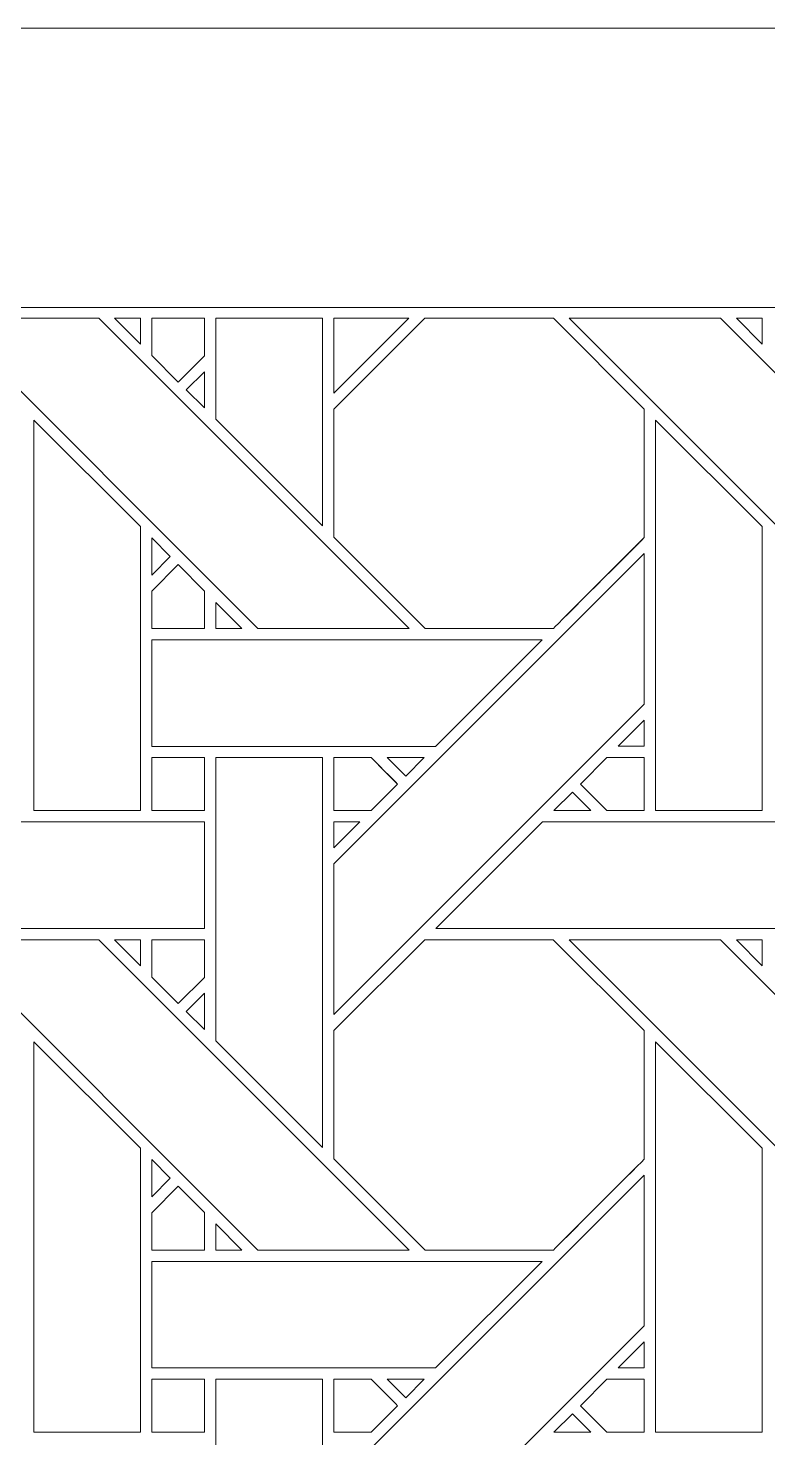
# Model space of a CAD drawing. Header units: inches. Extents: x 7.38 to 17.38, y 5.09 to 13.09.
# Drawn here: x 10.256 to 11.385, y 10.943 to 13.095 of the extents above; entities that cross this region are included whole.
import ezdxf

# ---------------------------------------------------------------- set-up
doc = ezdxf.new("R2010")
doc.units = ezdxf.units.IN
doc.header["$MEASUREMENT"] = 0
doc.layers.add('Design', color=7, linetype='Continuous', lineweight=0)

msp = doc.modelspace()

# ---------------------------------------------------------------- linework, layer by layer
at = {"layer": 'Design'}
for points, knots in [([(7.3829, 13.0948), (7.3829, 13.0948), (7.3829, 5.0948), (7.3829, 5.0948), (7.3829, 5.0948), (17.3829, 5.0948), (17.3829, 5.0948), (17.3829, 5.0948), (17.3829, 13.0948), (17.3829, 13.0948), (17.3829, 13.0948), (7.3829, 13.0948), (7.3829, 13.0948)], [0, 0, 0, 0, 1, 1, 1, 2, 2, 2, 3, 3, 3, 4, 4, 4, 4]), ([(7.8596, 12.6686), (7.8596, 12.6686), (7.8596, 5.5209), (7.8596, 5.5209), (7.8596, 5.5209), (16.9061, 5.5209), (16.9061, 5.5209), (16.9061, 5.5209), (16.9061, 12.6686), (16.9061, 12.6686), (16.9061, 12.6686), (7.8596, 12.6686), (7.8596, 12.6686)], [0, 0, 0, 0, 1, 1, 1, 2, 2, 2, 3, 3, 3, 4, 4, 4, 4]), ([(10.838, 12.1786), (10.838, 12.1786), (10.6069, 12.1786), (10.6069, 12.1786), (10.6069, 12.1786), (10.1334, 12.6522), (10.1334, 12.6522), (10.1334, 12.6522), (10.3643, 12.6522), (10.3643, 12.6522), (10.3643, 12.6522), (10.838, 12.1786), (10.838, 12.1786)], [0, 0, 0, 0, 1, 1, 1, 2, 2, 2, 3, 3, 3, 4, 4, 4, 4]), ([(10.4279, 12.6124), (10.4279, 12.6124), (10.3884, 12.6522), (10.3884, 12.6522), (10.3884, 12.6522), (10.4279, 12.6522), (10.4279, 12.6522), (10.4279, 12.6522), (10.4279, 12.6124), (10.4279, 12.6124)], [0, 0, 0, 0, 1, 1, 1, 2, 2, 2, 3, 3, 3, 3]), ([(10.5253, 12.6522), (10.5253, 12.6522), (10.5253, 12.5947), (10.5253, 12.5947), (10.5253, 12.5947), (10.4854, 12.5547), (10.4854, 12.5547), (10.4854, 12.5547), (10.445, 12.5951), (10.445, 12.5951), (10.445, 12.5951), (10.445, 12.6522), (10.445, 12.6522), (10.445, 12.6522), (10.5253, 12.6522), (10.5253, 12.6522)], [0, 0, 0, 0, 1, 1, 1, 2, 2, 2, 3, 3, 3, 4, 4, 4, 5, 5, 5, 5]), ([(10.5253, 12.5947), (10.5253, 12.5947), (10.4854, 12.5547), (10.4854, 12.5547), (10.4854, 12.5547), (10.445, 12.5951), (10.445, 12.5951), (10.445, 12.5951), (10.445, 12.6522), (10.445, 12.6522), (10.445, 12.6522), (10.5253, 12.6522), (10.5253, 12.6522), (10.5253, 12.6522), (10.5253, 12.5947), (10.5253, 12.5947)], [0, 0, 0, 0, 1, 1, 1, 2, 2, 2, 3, 3, 3, 4, 4, 4, 5, 5, 5, 5]), ([(10.7058, 12.335), (10.7058, 12.335), (10.5429, 12.4979), (10.5429, 12.4979), (10.5429, 12.4979), (10.5429, 12.6522), (10.5429, 12.6522), (10.5429, 12.6522), (10.7058, 12.6522), (10.7058, 12.6522), (10.7058, 12.6522), (10.7058, 12.335), (10.7058, 12.335)], [0, 0, 0, 0, 1, 1, 1, 2, 2, 2, 3, 3, 3, 4, 4, 4, 4]), ([(11.0579, 12.6522), (11.0579, 12.6522), (11.1966, 12.5135), (11.1966, 12.5135), (11.1966, 12.5135), (11.1966, 12.3173), (11.1966, 12.3173), (11.1788, 12.2994), (11.0669, 12.1876), (11.0579, 12.1786), (11.0579, 12.1786), (10.8622, 12.1786), (10.8622, 12.1786), (10.8622, 12.1786), (10.7229, 12.3179), (10.7229, 12.3179), (10.7229, 12.3179), (10.7229, 12.5135), (10.7229, 12.5135), (10.7229, 12.5135), (10.8616, 12.6522), (10.8616, 12.6522), (10.8616, 12.6522), (11.0579, 12.6522), (11.0579, 12.6522)], [0, 0, 0, 0, 1, 1, 1, 2, 2, 2, 3, 3, 3, 4, 4, 4, 5, 5, 5, 6, 6, 6, 7, 7, 7, 8, 8, 8, 8]), ([(11.0579, 12.6522), (11.0579, 12.6522), (11.1966, 12.5135), (11.1966, 12.5135), (11.1966, 12.5135), (11.1966, 12.3173), (11.1966, 12.3173), (11.1784, 12.299), (11.0666, 12.1874), (11.0579, 12.1786), (11.0579, 12.1786), (10.8622, 12.1786), (10.8622, 12.1786), (10.8622, 12.1786), (10.7229, 12.3179), (10.7229, 12.3179), (10.7229, 12.3179), (10.7229, 12.5135), (10.7229, 12.5135), (10.7229, 12.5135), (10.8616, 12.6522), (10.8616, 12.6522), (10.8616, 12.6522), (11.0579, 12.6522), (11.0579, 12.6522)], [0, 0, 0, 0, 1, 1, 1, 2, 2, 2, 3, 3, 3, 4, 4, 4, 5, 5, 5, 6, 6, 6, 7, 7, 7, 8, 8, 8, 8]), ([(10.8373, 12.6522), (10.8373, 12.6522), (10.7229, 12.5379), (10.7229, 12.5379), (10.7229, 12.5379), (10.7229, 12.6522), (10.7229, 12.6522), (10.7229, 12.6522), (10.8373, 12.6522), (10.8373, 12.6522)], [0, 0, 0, 0, 1, 1, 1, 2, 2, 2, 3, 3, 3, 3]), ([(11.7867, 12.1786), (11.7867, 12.1786), (11.5557, 12.1786), (11.5557, 12.1786), (11.5557, 12.1786), (11.0821, 12.6522), (11.0821, 12.6522), (11.0821, 12.6522), (11.313, 12.6522), (11.313, 12.6522), (11.313, 12.6522), (11.7867, 12.1786), (11.7867, 12.1786)], [0, 0, 0, 0, 1, 1, 1, 2, 2, 2, 3, 3, 3, 4, 4, 4, 4]), ([(11.3766, 12.6124), (11.3766, 12.6124), (11.3372, 12.6522), (11.3372, 12.6522), (11.3372, 12.6522), (11.3766, 12.6522), (11.3766, 12.6522), (11.3766, 12.6522), (11.3766, 12.6124), (11.3766, 12.6124)], [0, 0, 0, 0, 1, 1, 1, 2, 2, 2, 3, 3, 3, 3]), ([(10.4976, 12.5426), (10.4976, 12.5426), (10.5253, 12.5704), (10.5253, 12.5704), (10.5253, 12.5704), (10.5253, 12.5152), (10.5253, 12.5152), (10.5253, 12.5152), (10.4976, 12.5426), (10.4976, 12.5426)], [0, 0, 0, 0, 1, 1, 1, 2, 2, 2, 3, 3, 3, 3]), ([(10.265, 11.9006), (10.265, 11.9006), (10.265, 12.4964), (10.265, 12.4964), (10.265, 12.4964), (10.4278, 12.3343), (10.4278, 12.3343), (10.4278, 12.3343), (10.4278, 11.9006), (10.4278, 11.9006), (10.4278, 11.9006), (10.265, 11.9006), (10.265, 11.9006)], [0, 0, 0, 0, 1, 1, 1, 2, 2, 2, 3, 3, 3, 4, 4, 4, 4]), ([(11.2137, 11.9006), (11.2137, 11.9006), (11.2137, 12.4964), (11.2137, 12.4964), (11.2137, 12.4964), (11.3765, 12.3343), (11.3765, 12.3343), (11.3765, 12.3343), (11.3765, 11.9006), (11.3765, 11.9006), (11.3765, 11.9006), (11.2137, 11.9006), (11.2137, 11.9006)], [0, 0, 0, 0, 1, 1, 1, 2, 2, 2, 3, 3, 3, 4, 4, 4, 4]), ([(10.4451, 12.26), (10.4451, 12.26), (10.4451, 12.3168), (10.4451, 12.3168), (10.4451, 12.3168), (10.4733, 12.2882), (10.4733, 12.2882), (10.4733, 12.2882), (10.4451, 12.26), (10.4451, 12.26)], [0, 0, 0, 0, 1, 1, 1, 2, 2, 2, 3, 3, 3, 3]), ([(11.1966, 12.0628), (11.1966, 12.0628), (10.7229, 11.5892), (10.7229, 11.5892), (10.7229, 11.5892), (10.7229, 11.8193), (10.7229, 11.8193), (10.7229, 11.8193), (11.1966, 12.2929), (11.1966, 12.2929), (11.1966, 12.2929), (11.1966, 12.0628), (11.1966, 12.0628)], [0, 0, 0, 0, 1, 1, 1, 2, 2, 2, 3, 3, 3, 4, 4, 4, 4]), ([(10.4451, 12.1784), (10.4451, 12.1784), (10.4451, 12.2357), (10.4451, 12.2357), (10.4451, 12.2357), (10.4854, 12.276), (10.4854, 12.276), (10.4854, 12.276), (10.5257, 12.2357), (10.5257, 12.2357), (10.5257, 12.2357), (10.5257, 12.1784), (10.5257, 12.1784), (10.5257, 12.1784), (10.4451, 12.1784), (10.4451, 12.1784)], [0, 0, 0, 0, 1, 1, 1, 2, 2, 2, 3, 3, 3, 4, 4, 4, 5, 5, 5, 5]), ([(10.4854, 12.276), (10.4854, 12.276), (10.5257, 12.2357), (10.5257, 12.2357), (10.5257, 12.2357), (10.5257, 12.1784), (10.5257, 12.1784), (10.5257, 12.1784), (10.4451, 12.1784), (10.4451, 12.1784), (10.4451, 12.1784), (10.4451, 12.2357), (10.4451, 12.2357), (10.4451, 12.2357), (10.4854, 12.276), (10.4854, 12.276)], [0, 0, 0, 0, 1, 1, 1, 2, 2, 2, 3, 3, 3, 4, 4, 4, 5, 5, 5, 5]), ([(10.543, 12.1786), (10.543, 12.1786), (10.543, 12.2184), (10.543, 12.2184), (10.543, 12.2184), (10.5827, 12.1786), (10.5827, 12.1786), (10.5827, 12.1786), (10.543, 12.1786), (10.543, 12.1786)], [0, 0, 0, 0, 1, 1, 1, 2, 2, 2, 3, 3, 3, 3]), ([(11.0408, 12.1613), (11.0408, 12.1613), (10.8781, 11.9986), (10.8781, 11.9986), (10.8781, 11.9986), (10.4451, 11.9986), (10.4451, 11.9986), (10.4451, 11.9986), (10.4451, 12.1613), (10.4451, 12.1613), (10.4451, 12.1613), (11.0408, 12.1613), (11.0408, 12.1613)], [0, 0, 0, 0, 1, 1, 1, 2, 2, 2, 3, 3, 3, 4, 4, 4, 4]), ([(11.1966, 11.9987), (11.1966, 11.9987), (11.1568, 11.9987), (11.1568, 11.9987), (11.1568, 11.9987), (11.1966, 12.0384), (11.1966, 12.0384), (11.1966, 12.0384), (11.1966, 11.9987), (11.1966, 11.9987)], [0, 0, 0, 0, 1, 1, 1, 2, 2, 2, 3, 3, 3, 3]), ([(10.4451, 11.9006), (10.4451, 11.9006), (10.4451, 11.9814), (10.4451, 11.9814), (10.4451, 11.9814), (10.5253, 11.9814), (10.5253, 11.9814), (10.5253, 11.9814), (10.5253, 11.9006), (10.5253, 11.9006), (10.5253, 11.9006), (10.4451, 11.9006), (10.4451, 11.9006)], [0, 0, 0, 0, 1, 1, 1, 2, 2, 2, 3, 3, 3, 4, 4, 4, 4]), ([(10.5253, 11.9814), (10.5253, 11.9814), (10.5253, 11.9006), (10.5253, 11.9006), (10.5253, 11.9006), (10.4451, 11.9006), (10.4451, 11.9006), (10.4451, 11.9006), (10.4451, 11.9814), (10.4451, 11.9814), (10.4451, 11.9814), (10.5253, 11.9814), (10.5253, 11.9814)], [0, 0, 0, 0, 1, 1, 1, 2, 2, 2, 3, 3, 3, 4, 4, 4, 4]), ([(10.5429, 11.5492), (10.5429, 11.5492), (10.5429, 11.9814), (10.5429, 11.9814), (10.5429, 11.9814), (10.7058, 11.9814), (10.7058, 11.9814), (10.7058, 11.9814), (10.7058, 11.3863), (10.7058, 11.3863), (10.7058, 11.3863), (10.5429, 11.5492), (10.5429, 11.5492)], [0, 0, 0, 0, 1, 1, 1, 2, 2, 2, 3, 3, 3, 4, 4, 4, 4]), ([(10.7229, 11.9006), (10.7229, 11.9006), (10.7229, 11.9814), (10.7229, 11.9814), (10.7229, 11.9814), (10.78, 11.9814), (10.78, 11.9814), (10.7851, 11.9763), (10.8159, 11.9455), (10.8203, 11.9411), (10.8203, 11.9411), (10.7799, 11.9006), (10.7799, 11.9006), (10.7799, 11.9006), (10.7229, 11.9006), (10.7229, 11.9006)], [0, 0, 0, 0, 1, 1, 1, 2, 2, 2, 3, 3, 3, 4, 4, 4, 5, 5, 5, 5]), ([(10.805, 11.9564), (10.805, 11.9564), (10.8203, 11.9411), (10.8203, 11.9411), (10.8203, 11.9411), (10.7799, 11.9006), (10.7799, 11.9006), (10.7799, 11.9006), (10.7229, 11.9006), (10.7229, 11.9006), (10.7229, 11.9006), (10.7229, 11.9814), (10.7229, 11.9814), (10.7229, 11.9814), (10.78, 11.9814), (10.78, 11.9814), (10.7854, 11.976), (10.7956, 11.9658), (10.805, 11.9564)], [0, 0, 0, 0, 1, 1, 1, 2, 2, 2, 3, 3, 3, 4, 4, 4, 5, 5, 5, 6, 6, 6, 6]), ([(10.8044, 11.9814), (10.8044, 11.9814), (10.8608, 11.9814), (10.8608, 11.9814), (10.8608, 11.9814), (10.8326, 11.9532), (10.8326, 11.9532), (10.8326, 11.9532), (10.8044, 11.9814), (10.8044, 11.9814)], [0, 0, 0, 0, 1, 1, 1, 2, 2, 2, 3, 3, 3, 3]), ([(11.1395, 11.9006), (11.1395, 11.9006), (11.0991, 11.941), (11.0991, 11.941), (11.0991, 11.941), (11.1396, 11.9814), (11.1396, 11.9814), (11.1396, 11.9814), (11.1966, 11.9814), (11.1966, 11.9814), (11.1966, 11.9814), (11.1966, 11.9006), (11.1966, 11.9006), (11.1966, 11.9006), (11.1395, 11.9006), (11.1395, 11.9006)], [0, 0, 0, 0, 1, 1, 1, 2, 2, 2, 3, 3, 3, 4, 4, 4, 5, 5, 5, 5]), ([(11.0991, 11.941), (11.0991, 11.941), (11.1396, 11.9814), (11.1396, 11.9814), (11.1396, 11.9814), (11.1966, 11.9814), (11.1966, 11.9814), (11.1966, 11.9814), (11.1966, 11.9006), (11.1966, 11.9006), (11.1966, 11.9006), (11.1395, 11.9006), (11.1395, 11.9006), (11.1395, 11.9006), (11.0991, 11.941), (11.0991, 11.941)], [0, 0, 0, 0, 1, 1, 1, 2, 2, 2, 3, 3, 3, 4, 4, 4, 5, 5, 5, 5]), ([(11.1153, 11.9006), (11.1153, 11.9006), (11.0588, 11.9006), (11.0588, 11.9006), (11.0588, 11.9006), (11.087, 11.9289), (11.087, 11.9289), (11.087, 11.9289), (11.1153, 11.9006), (11.1153, 11.9006)], [0, 0, 0, 0, 1, 1, 1, 2, 2, 2, 3, 3, 3, 3]), ([(10.5253, 11.8835), (10.5253, 11.8835), (10.5253, 11.7206), (10.5253, 11.7206), (10.5253, 11.7206), (9.9301, 11.7206), (9.9301, 11.7206), (9.9301, 11.7206), (10.0929, 11.8835), (10.0929, 11.8835), (10.0929, 11.8835), (10.5253, 11.8835), (10.5253, 11.8835)], [0, 0, 0, 0, 1, 1, 1, 2, 2, 2, 3, 3, 3, 4, 4, 4, 4]), ([(10.7628, 11.8835), (10.7628, 11.8835), (10.7229, 11.8436), (10.7229, 11.8436), (10.7229, 11.8436), (10.7229, 11.8835), (10.7229, 11.8835), (10.7229, 11.8835), (10.7628, 11.8835), (10.7628, 11.8835)], [0, 0, 0, 0, 1, 1, 1, 2, 2, 2, 3, 3, 3, 3]), ([(11.4741, 11.8835), (11.4741, 11.8835), (11.4741, 11.7206), (11.4741, 11.7206), (11.4741, 11.7206), (10.8788, 11.7206), (10.8788, 11.7206), (10.8788, 11.7206), (11.0416, 11.8835), (11.0416, 11.8835), (11.0416, 11.8835), (11.4741, 11.8835), (11.4741, 11.8835)], [0, 0, 0, 0, 1, 1, 1, 2, 2, 2, 3, 3, 3, 4, 4, 4, 4]), ([(10.838, 11.2299), (10.838, 11.2299), (10.6069, 11.2299), (10.6069, 11.2299), (10.6069, 11.2299), (10.1334, 11.7035), (10.1334, 11.7035), (10.1334, 11.7035), (10.3643, 11.7035), (10.3643, 11.7035), (10.3643, 11.7035), (10.838, 11.2299), (10.838, 11.2299)], [0, 0, 0, 0, 1, 1, 1, 2, 2, 2, 3, 3, 3, 4, 4, 4, 4]), ([(10.3884, 11.7035), (10.3884, 11.7035), (10.4279, 11.7035), (10.4279, 11.7035), (10.4279, 11.7035), (10.4279, 11.6637), (10.4279, 11.6637), (10.4279, 11.6637), (10.3884, 11.7035), (10.3884, 11.7035)], [0, 0, 0, 0, 1, 1, 1, 2, 2, 2, 3, 3, 3, 3]), ([(10.5253, 11.7035), (10.5253, 11.7035), (10.5253, 11.6459), (10.5253, 11.6459), (10.5253, 11.6459), (10.4854, 11.606), (10.4854, 11.606), (10.4854, 11.606), (10.445, 11.6463), (10.445, 11.6463), (10.445, 11.6463), (10.445, 11.7035), (10.445, 11.7035), (10.445, 11.7035), (10.5253, 11.7035), (10.5253, 11.7035)], [0, 0, 0, 0, 1, 1, 1, 2, 2, 2, 3, 3, 3, 4, 4, 4, 5, 5, 5, 5]), ([(10.5253, 11.6459), (10.5253, 11.6459), (10.4854, 11.606), (10.4854, 11.606), (10.4854, 11.606), (10.445, 11.6463), (10.445, 11.6463), (10.445, 11.6463), (10.445, 11.7035), (10.445, 11.7035), (10.445, 11.7035), (10.5253, 11.7035), (10.5253, 11.7035), (10.5253, 11.7035), (10.5253, 11.6459), (10.5253, 11.6459)], [0, 0, 0, 0, 1, 1, 1, 2, 2, 2, 3, 3, 3, 4, 4, 4, 5, 5, 5, 5]), ([(10.8616, 11.7035), (10.8616, 11.7035), (11.0578, 11.7035), (11.0578, 11.7035), (11.0578, 11.7035), (11.1966, 11.5648), (11.1966, 11.5648), (11.1966, 11.5648), (11.1966, 11.3686), (11.1966, 11.3686), (11.1788, 11.3507), (11.0669, 11.2389), (11.0579, 11.2299), (11.0579, 11.2299), (10.8622, 11.2299), (10.8622, 11.2299), (10.8622, 11.2299), (10.7229, 11.3691), (10.7229, 11.3691), (10.7229, 11.3691), (10.7229, 11.5648), (10.7229, 11.5648), (10.7229, 11.5648), (10.8616, 11.7035), (10.8616, 11.7035)], [0, 0, 0, 0, 1, 1, 1, 2, 2, 2, 3, 3, 3, 4, 4, 4, 5, 5, 5, 6, 6, 6, 7, 7, 7, 8, 8, 8, 8]), ([(11.1966, 11.5648), (11.1966, 11.5648), (11.1966, 11.3686), (11.1966, 11.3686), (11.1787, 11.3505), (11.0668, 11.2388), (11.0579, 11.2299), (11.0579, 11.2299), (10.8622, 11.2299), (10.8622, 11.2299), (10.8622, 11.2299), (10.7229, 11.3691), (10.7229, 11.3691), (10.7229, 11.3691), (10.7229, 11.5648), (10.7229, 11.5648), (10.7229, 11.5648), (10.8616, 11.7035), (10.8616, 11.7035), (10.8616, 11.7035), (11.0578, 11.7035), (11.0578, 11.7035), (11.0578, 11.7035), (11.1966, 11.5648), (11.1966, 11.5648)], [0, 0, 0, 0, 1, 1, 1, 2, 2, 2, 3, 3, 3, 4, 4, 4, 5, 5, 5, 6, 6, 6, 7, 7, 7, 8, 8, 8, 8]), ([(11.7867, 11.2299), (11.7867, 11.2299), (11.5556, 11.2299), (11.5556, 11.2299), (11.5556, 11.2299), (11.0821, 11.7035), (11.0821, 11.7035), (11.0821, 11.7035), (11.313, 11.7035), (11.313, 11.7035), (11.313, 11.7035), (11.7867, 11.2299), (11.7867, 11.2299)], [0, 0, 0, 0, 1, 1, 1, 2, 2, 2, 3, 3, 3, 4, 4, 4, 4]), ([(11.3372, 11.7035), (11.3372, 11.7035), (11.3766, 11.7035), (11.3766, 11.7035), (11.3766, 11.7035), (11.3766, 11.6637), (11.3766, 11.6637), (11.3766, 11.6637), (11.3372, 11.7035), (11.3372, 11.7035)], [0, 0, 0, 0, 1, 1, 1, 2, 2, 2, 3, 3, 3, 3]), ([(10.5253, 11.6217), (10.5253, 11.6217), (10.5253, 11.5665), (10.5253, 11.5665), (10.5253, 11.5665), (10.4976, 11.5939), (10.4976, 11.5939), (10.4976, 11.5939), (10.5253, 11.6217), (10.5253, 11.6217)], [0, 0, 0, 0, 1, 1, 1, 2, 2, 2, 3, 3, 3, 3]), ([(10.265, 10.9519), (10.265, 10.9519), (10.265, 11.5477), (10.265, 11.5477), (10.265, 11.5477), (10.4278, 11.3855), (10.4278, 11.3855), (10.4278, 11.3855), (10.4278, 10.9519), (10.4278, 10.9519), (10.4278, 10.9519), (10.265, 10.9519), (10.265, 10.9519)], [0, 0, 0, 0, 1, 1, 1, 2, 2, 2, 3, 3, 3, 4, 4, 4, 4]), ([(11.2137, 10.9519), (11.2137, 10.9519), (11.2137, 11.5477), (11.2137, 11.5477), (11.2137, 11.5477), (11.3765, 11.3856), (11.3765, 11.3856), (11.3765, 11.3856), (11.3765, 10.9519), (11.3765, 10.9519), (11.3765, 10.9519), (11.2137, 10.9519), (11.2137, 10.9519)], [0, 0, 0, 0, 1, 1, 1, 2, 2, 2, 3, 3, 3, 4, 4, 4, 4]), ([(10.4451, 11.3113), (10.4451, 11.3113), (10.4451, 11.3681), (10.4451, 11.3681), (10.4451, 11.3681), (10.4733, 11.3395), (10.4733, 11.3395), (10.4733, 11.3395), (10.4451, 11.3113), (10.4451, 11.3113)], [0, 0, 0, 0, 1, 1, 1, 2, 2, 2, 3, 3, 3, 3]), ([(11.1966, 11.1141), (11.1966, 11.1141), (10.7229, 10.6404), (10.7229, 10.6404), (10.7229, 10.6404), (10.7229, 10.8705), (10.7229, 10.8705), (10.7229, 10.8705), (11.1966, 11.3441), (11.1966, 11.3441), (11.1966, 11.3441), (11.1966, 11.1141), (11.1966, 11.1141)], [0, 0, 0, 0, 1, 1, 1, 2, 2, 2, 3, 3, 3, 4, 4, 4, 4]), ([(10.4451, 11.2297), (10.4451, 11.2297), (10.4451, 11.2869), (10.4451, 11.2869), (10.4451, 11.2869), (10.4854, 11.3273), (10.4854, 11.3273), (10.4854, 11.3273), (10.5257, 11.287), (10.5257, 11.287), (10.5257, 11.287), (10.5257, 11.2297), (10.5257, 11.2297), (10.5257, 11.2297), (10.4451, 11.2297), (10.4451, 11.2297)], [0, 0, 0, 0, 1, 1, 1, 2, 2, 2, 3, 3, 3, 4, 4, 4, 5, 5, 5, 5]), ([(10.4854, 11.3273), (10.4854, 11.3273), (10.5257, 11.287), (10.5257, 11.287), (10.5257, 11.287), (10.5257, 11.2297), (10.5257, 11.2297), (10.5257, 11.2297), (10.4451, 11.2297), (10.4451, 11.2297), (10.4451, 11.2297), (10.4451, 11.2869), (10.4451, 11.2869), (10.4451, 11.2869), (10.4854, 11.3273), (10.4854, 11.3273)], [0, 0, 0, 0, 1, 1, 1, 2, 2, 2, 3, 3, 3, 4, 4, 4, 5, 5, 5, 5]), ([(10.543, 11.2299), (10.543, 11.2299), (10.543, 11.2697), (10.543, 11.2697), (10.543, 11.2697), (10.5827, 11.2299), (10.5827, 11.2299), (10.5827, 11.2299), (10.543, 11.2299), (10.543, 11.2299)], [0, 0, 0, 0, 1, 1, 1, 2, 2, 2, 3, 3, 3, 3]), ([(11.0408, 11.2126), (11.0408, 11.2126), (10.8781, 11.0499), (10.8781, 11.0499), (10.8781, 11.0499), (10.4451, 11.0499), (10.4451, 11.0499), (10.4451, 11.0499), (10.4451, 11.2126), (10.4451, 11.2126), (10.4451, 11.2126), (11.0408, 11.2126), (11.0408, 11.2126)], [0, 0, 0, 0, 1, 1, 1, 2, 2, 2, 3, 3, 3, 4, 4, 4, 4]), ([(11.1966, 11.0499), (11.1966, 11.0499), (11.1568, 11.0499), (11.1568, 11.0499), (11.1568, 11.0499), (11.1966, 11.0897), (11.1966, 11.0897), (11.1966, 11.0897), (11.1966, 11.0499), (11.1966, 11.0499)], [0, 0, 0, 0, 1, 1, 1, 2, 2, 2, 3, 3, 3, 3]), ([(10.4451, 10.9519), (10.4451, 10.9519), (10.4451, 11.0327), (10.4451, 11.0327), (10.4451, 11.0327), (10.5253, 11.0327), (10.5253, 11.0327), (10.5253, 11.0327), (10.5253, 10.9519), (10.5253, 10.9519), (10.5253, 10.9519), (10.4451, 10.9519), (10.4451, 10.9519)], [0, 0, 0, 0, 1, 1, 1, 2, 2, 2, 3, 3, 3, 4, 4, 4, 4]), ([(10.5253, 11.0327), (10.5253, 11.0327), (10.5253, 10.9519), (10.5253, 10.9519), (10.5253, 10.9519), (10.4451, 10.9519), (10.4451, 10.9519), (10.4451, 10.9519), (10.4451, 11.0327), (10.4451, 11.0327), (10.4451, 11.0327), (10.5253, 11.0327), (10.5253, 11.0327)], [0, 0, 0, 0, 1, 1, 1, 2, 2, 2, 3, 3, 3, 4, 4, 4, 4]), ([(10.5429, 10.6005), (10.5429, 10.6005), (10.5429, 11.0326), (10.5429, 11.0326), (10.5429, 11.0326), (10.7058, 11.0326), (10.7058, 11.0326), (10.7058, 11.0326), (10.7058, 10.4375), (10.7058, 10.4375), (10.7058, 10.4375), (10.5429, 10.6005), (10.5429, 10.6005)], [0, 0, 0, 0, 1, 1, 1, 2, 2, 2, 3, 3, 3, 4, 4, 4, 4]), ([(10.78, 11.0327), (10.7851, 11.0276), (10.8159, 10.9967), (10.8203, 10.9923), (10.8203, 10.9923), (10.7799, 10.9519), (10.7799, 10.9519), (10.7799, 10.9519), (10.7229, 10.9519), (10.7229, 10.9519), (10.7229, 10.9519), (10.7229, 11.0327), (10.7229, 11.0327), (10.7229, 11.0327), (10.78, 11.0327), (10.78, 11.0327)], [0, 0, 0, 0, 1, 1, 1, 2, 2, 2, 3, 3, 3, 4, 4, 4, 5, 5, 5, 5]), ([(10.8203, 10.9923), (10.8203, 10.9923), (10.7799, 10.9519), (10.7799, 10.9519), (10.7799, 10.9519), (10.7229, 10.9519), (10.7229, 10.9519), (10.7229, 10.9519), (10.7229, 11.0327), (10.7229, 11.0327), (10.7229, 11.0327), (10.78, 11.0327), (10.78, 11.0327), (10.7852, 11.0275), (10.816, 10.9966), (10.8203, 10.9923)], [0, 0, 0, 0, 1, 1, 1, 2, 2, 2, 3, 3, 3, 4, 4, 4, 5, 5, 5, 5]), ([(10.8044, 11.0326), (10.8044, 11.0326), (10.8608, 11.0326), (10.8608, 11.0326), (10.8608, 11.0326), (10.8326, 11.0045), (10.8326, 11.0045), (10.8326, 11.0045), (10.8044, 11.0326), (10.8044, 11.0326)], [0, 0, 0, 0, 1, 1, 1, 2, 2, 2, 3, 3, 3, 3]), ([(11.1395, 10.9519), (11.1395, 10.9519), (11.0991, 10.9923), (11.0991, 10.9923), (11.0991, 10.9923), (11.1396, 11.0327), (11.1396, 11.0327), (11.1396, 11.0327), (11.1966, 11.0327), (11.1966, 11.0327), (11.1966, 11.0327), (11.1966, 10.9519), (11.1966, 10.9519), (11.1966, 10.9519), (11.1395, 10.9519), (11.1395, 10.9519)], [0, 0, 0, 0, 1, 1, 1, 2, 2, 2, 3, 3, 3, 4, 4, 4, 5, 5, 5, 5]), ([(11.0991, 10.9923), (11.0991, 10.9923), (11.1396, 11.0327), (11.1396, 11.0327), (11.1396, 11.0327), (11.1966, 11.0327), (11.1966, 11.0327), (11.1966, 11.0327), (11.1966, 10.9519), (11.1966, 10.9519), (11.1966, 10.9519), (11.1395, 10.9519), (11.1395, 10.9519), (11.1395, 10.9519), (11.0991, 10.9923), (11.0991, 10.9923)], [0, 0, 0, 0, 1, 1, 1, 2, 2, 2, 3, 3, 3, 4, 4, 4, 5, 5, 5, 5]), ([(11.1153, 10.9519), (11.1153, 10.9519), (11.0588, 10.9519), (11.0588, 10.9519), (11.0588, 10.9519), (11.087, 10.9801), (11.087, 10.9801), (11.087, 10.9801), (11.1153, 10.9519), (11.1153, 10.9519)], [0, 0, 0, 0, 1, 1, 1, 2, 2, 2, 3, 3, 3, 3])]:
    msp.add_open_spline(points, degree=3, knots=knots, dxfattribs=at)

doc.saveas('drawing.dxf')
